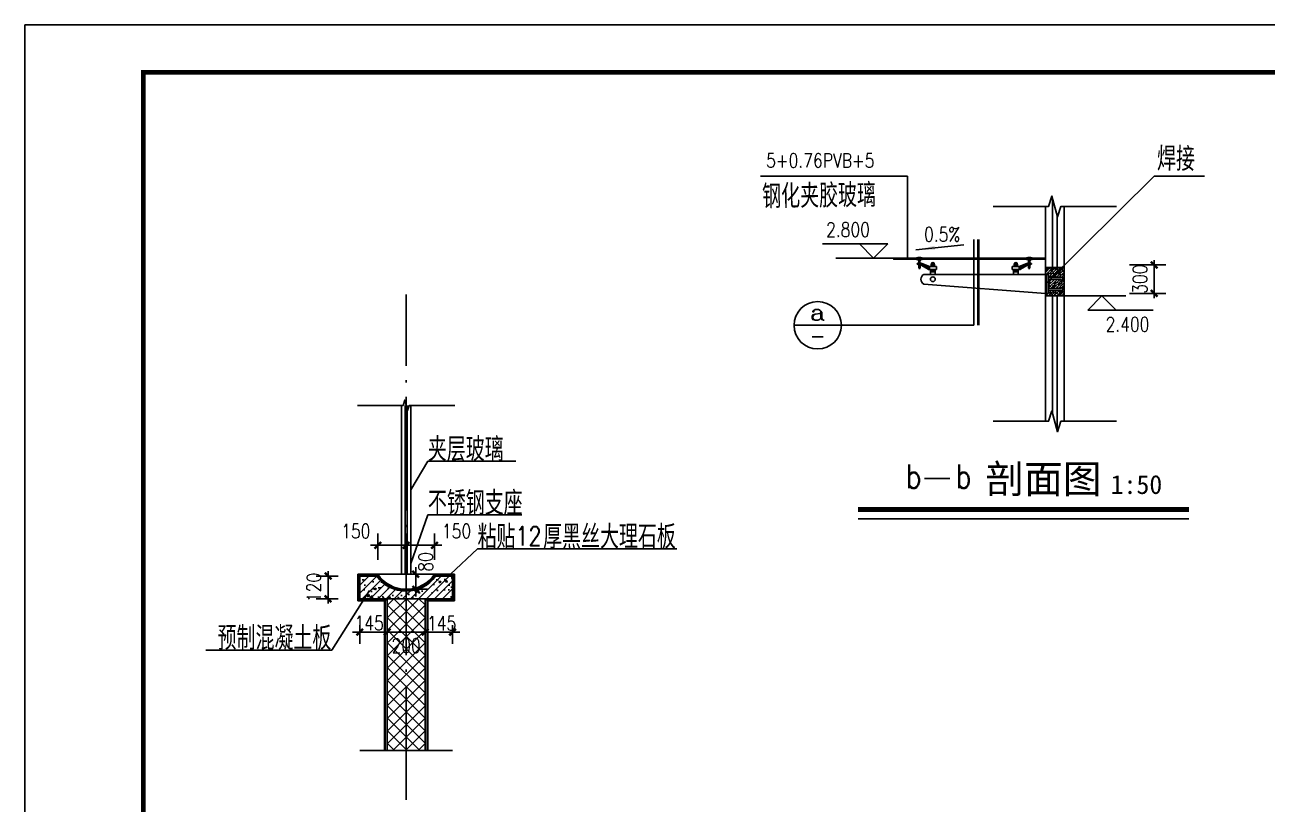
# Model space of a CAD drawing. Extents: x 458975 to 585950, y -118893 to 21149.
# Drawn here: x 526550 to 552764, y -93330 to -76893 of the extents above; entities that cross this region are included whole.
import ezdxf
from ezdxf.enums import TextEntityAlignment as Align

# ---------------------------------------------------------------- set-up
doc = ezdxf.new("R2010")
doc.units = 0
doc.header["$LTSCALE"] = 1000
doc.header["$MEASUREMENT"] = 0
for name, pattern in [('ACAD_ISO04W100', [30.5, 24, -3, 0.5, -3]), ('CENTER2', [1.125, 0.75, -0.125, 0.125, -0.125]), ('CENTERX2', [101.6, 63.5, -12.7, 12.7, -12.7])]:
    doc.linetypes.add(name, pattern=pattern)
doc.layers.get('0').update_dxf_attribs({"linetype": 'CONTINUOUS'})
doc.layers.get('DEFPOINTS').update_dxf_attribs({"linetype": 'CONTINUOUS'})
for name, color, linetype in [('1', 3, 'CONTINUOUS'), ('DOTE', 1, 'ACAD_ISO04W100'), ('E_WALL', 255, 'CONTINUOUS'), ('LEVL', 3, 'CONTINUOUS'), ('LVTRY', 6, 'CONTINUOUS'), ('OTHER', 7, 'CONTINUOUS'), ('PUB_DIM', 3, 'CONTINUOUS'), ('PUB_SYMB', 3, 'CONTINUOUS'), ('PUB_TEXT', 7, 'CONTINUOUS'), ('PUB_TITLE', 4, 'CONTINUOUS'), ('PUB_WALL', 255, 'CONTINUOUS'), ('S_OTHER', 7, 'CONTINUOUS'), ('S_WALL', 255, 'CONTINUOUS'), ('S_WINDOW', 2, 'CONTINUOUS'), ('WALL', 151, 'CONTINUOUS'), ('WINDOW', 2, 'CONTINUOUS'), ('WINDOW_TEXT', 7, 'CONTINUOUS')]:
    doc.layers.add(name, color=color, linetype=linetype)
doc.styles.add('-HZTXTSIMPLEX', font='SIMPLEX.shx', dxfattribs={"width": 0.8, "bigfont": 'HZTXT.shx'})
doc.styles.add('-新宋体', font='NSimSun.ttf')
doc.styles.add('_HZTXT', font='txt.shx', dxfattribs={"width": 0.8, "bigfont": 'HZTXT.shx'})
doc.styles.add('COMP', font='COMPLEX.shx', dxfattribs={"bigfont": 'hztxt'})
doc.styles.add('dim_font', font='SIMPLEX.shx', dxfattribs={"width": 0.8})
doc.dimstyles.new('DIMN25', dxfattribs={"dimscale": 0.25, "dimtxt": 300, "dimasz": 100, "dimexe": 250, "dimexo": 300, "dimgap": 0, "dimtad": 0, "dimdec": 0, "dimzin": 0, "dimdsep": 46, "dimtxsty": 'dim_font', "dimblk": 'ARCHTICK', "dimcen": 0.09, "dimdle": 150, "dimclrt": 7, "dimazin": 0, "dimtfac": 1, "dimtdec": 0, "dimtix": 1, "dimtmove": 2, "dimatfit": 3, "dimfxl": 1, "dimtvp": 1, "dimtolj": 1, "dimtzin": 0, "dimarcsym": 0})
doc.dimstyles.new('DIMN50', dxfattribs={"dimscale": 0.5, "dimtxt": 300, "dimasz": 100, "dimexe": 250, "dimexo": 300, "dimgap": 0, "dimtad": 0, "dimdec": 0, "dimzin": 0, "dimdsep": 46, "dimtxsty": 'dim_font', "dimblk": 'ARCHTICK', "dimcen": 0.09, "dimdle": 150, "dimclrt": 7, "dimazin": 0, "dimtfac": 1, "dimtdec": 0, "dimtix": 1, "dimtmove": 2, "dimatfit": 3, "dimfxl": 1, "dimtvp": 1, "dimtolj": 1, "dimtzin": 0, "dimarcsym": 0})

# ---------------------------------------------------------------- blocks, each defined once
blk = doc.blocks.new('_archtick')
at = {"const_width": 0.5}
blk.add_lwpolyline([(-0.7, -0.7), (0.7, 0.7)], dxfattribs=at)
blk = doc.blocks.new('*D242')
at = {"layer": 'DEFPOINTS', "color": 0, "transparency": 16777216}
for p in [(533460, -88519), (532948, -88999), (533460, -88999)]:
    blk.add_point(p, dxfattribs=at)
at = {"layer": 'PUB_DIM', "color": 0, "lineweight": -2, "transparency": 16777216}
for p, q in [((533160, -88519), (532698, -88519)), ((532948, -88519), (532948, -88419)), ((532948, -88519), (532948, -88999)), ((533160, -88999), (532698, -88999)), ((532948, -88999), (532948, -89099))]:
    blk.add_line(p, q, dxfattribs=at)
at = {"layer": 'PUB_DIM', "color": 0, "lineweight": -2, "transparency": 16777216, "xscale": 100, "yscale": 100, "zscale": 100}
for p, rotation in [((532948, -88519), 270), ((532948, -88999), 90)]:
    blk.add_blockref('_archtick', p, dxfattribs=dict(at, rotation=rotation))
at = {"layer": 'PUB_DIM', "color": 7, "transparency": 16777216, "insert": (532648, -88759), "char_height": 300, "attachment_point": 5, "rotation": 90, "style": 'dim_font'}
blk.add_mtext('\\A1;120', dxfattribs=at)
blk = doc.blocks.new('*D243')
at = {"layer": 'DEFPOINTS', "color": 0, "transparency": 16777216}
for p in [(533616, -89258), (534196, -89258), (534196, -89700)]:
    blk.add_point(p, dxfattribs=at)
at = {"layer": 'PUB_DIM', "color": 0, "lineweight": -2, "transparency": 16777216}
for p, q in [((533616, -89558), (533616, -89950)), ((534196, -89558), (534196, -89950)), ((533466, -89700), (534346, -89700))]:
    blk.add_line(p, q, dxfattribs=at)
at = {"layer": 'PUB_DIM', "color": 0, "lineweight": -2, "transparency": 16777216, "xscale": 100, "yscale": 100, "zscale": 100, "rotation": 180}
blk.add_blockref('_archtick', (533616, -89700), dxfattribs=at)
at = {"layer": 'PUB_DIM', "color": 0, "lineweight": -2, "transparency": 16777216, "xscale": 100, "yscale": 100, "zscale": 100}
blk.add_blockref('_archtick', (534196, -89700), dxfattribs=at)
at = {"layer": 'PUB_DIM', "color": 7, "transparency": 16777216, "insert": (533815, -89510), "char_height": 300, "attachment_point": 5, "style": 'dim_font'}
blk.add_mtext('\\A1;145', dxfattribs=at)
blk = doc.blocks.new('*D244')
at = {"layer": 'DEFPOINTS', "color": 0, "transparency": 16777216}
for p in [(534196, -89258), (534996, -89258), (534996, -89700)]:
    blk.add_point(p, dxfattribs=at)
at = {"layer": 'PUB_DIM', "color": 0, "lineweight": -2, "transparency": 16777216}
for p, q in [((534196, -89558), (534196, -89950)), ((534996, -89558), (534996, -89950)), ((534046, -89700), (535146, -89700))]:
    blk.add_line(p, q, dxfattribs=at)
at = {"layer": 'PUB_DIM', "color": 0, "lineweight": -2, "transparency": 16777216, "xscale": 100, "yscale": 100, "zscale": 100, "rotation": 180}
blk.add_blockref('_archtick', (534196, -89700), dxfattribs=at)
at = {"layer": 'PUB_DIM', "color": 0, "lineweight": -2, "transparency": 16777216, "xscale": 100, "yscale": 100, "zscale": 100}
blk.add_blockref('_archtick', (534996, -89700), dxfattribs=at)
at = {"layer": 'PUB_DIM', "color": 7, "transparency": 16777216, "insert": (534596, -89988), "char_height": 300, "attachment_point": 5, "style": 'dim_font'}
blk.add_mtext('\\A1;200', dxfattribs=at)
blk = doc.blocks.new('*D245')
at = {"layer": 'DEFPOINTS', "color": 0, "transparency": 16777216}
for p in [(534996, -89258), (535576, -89258), (535576, -89700)]:
    blk.add_point(p, dxfattribs=at)
at = {"layer": 'PUB_DIM', "color": 0, "lineweight": -2, "transparency": 16777216}
for p, q in [((534996, -89558), (534996, -89950)), ((535576, -89558), (535576, -89950)), ((534846, -89700), (535726, -89700))]:
    blk.add_line(p, q, dxfattribs=at)
at = {"layer": 'PUB_DIM', "color": 0, "lineweight": -2, "transparency": 16777216, "xscale": 100, "yscale": 100, "zscale": 100, "rotation": 180}
blk.add_blockref('_archtick', (534996, -89700), dxfattribs=at)
at = {"layer": 'PUB_DIM', "color": 0, "lineweight": -2, "transparency": 16777216, "xscale": 100, "yscale": 100, "zscale": 100}
blk.add_blockref('_archtick', (535576, -89700), dxfattribs=at)
at = {"layer": 'PUB_DIM', "color": 7, "transparency": 16777216, "insert": (535344, -89515), "char_height": 300, "attachment_point": 5, "style": 'dim_font'}
blk.add_mtext('\\A1;145', dxfattribs=at)
blk = doc.blocks.new('*D246')
at = {"layer": 'DEFPOINTS', "color": 0, "transparency": 16777216}
for p in [(534379, -88479), (534799, -88479), (534379, -88799)]:
    blk.add_point(p, dxfattribs=at)
at = {"layer": 'PUB_DIM', "color": 0, "lineweight": -2, "transparency": 16777216}
for p, q in [((534799, -88949), (534799, -88329)), ((534679, -88479), (535049, -88479)), ((534679, -88799), (535049, -88799))]:
    blk.add_line(p, q, dxfattribs=at)
at = {"layer": 'PUB_DIM', "color": 0, "lineweight": -2, "transparency": 16777216, "xscale": 100, "yscale": 100, "zscale": 100}
for p, rotation in [((534799, -88479), 90), ((534799, -88799), 270)]:
    blk.add_blockref('_archtick', p, dxfattribs=dict(at, rotation=rotation))
at = {"layer": 'PUB_DIM', "color": 7, "transparency": 16777216, "insert": (535006, -88221), "char_height": 300, "attachment_point": 5, "rotation": 90, "style": 'dim_font'}
blk.add_mtext('\\A1;80', dxfattribs=at)
blk = doc.blocks.new('*D247')
at = {"layer": 'DEFPOINTS', "color": 0, "transparency": 16777216}
for p in [(534596, -87871), (533996, -88479), (534596, -88479)]:
    blk.add_point(p, dxfattribs=at)
at = {"layer": 'PUB_DIM', "color": 0, "lineweight": -2, "transparency": 16777216}
for p, q in [((533996, -88179), (533996, -87621)), ((534596, -88179), (534596, -87621)), ((533846, -87871), (534746, -87871))]:
    blk.add_line(p, q, dxfattribs=at)
at = {"layer": 'PUB_DIM', "color": 0, "lineweight": -2, "transparency": 16777216, "xscale": 100, "yscale": 100, "zscale": 100, "rotation": 180}
blk.add_blockref('_archtick', (533996, -87871), dxfattribs=at)
at = {"layer": 'PUB_DIM', "color": 0, "lineweight": -2, "transparency": 16777216, "xscale": 100, "yscale": 100, "zscale": 100}
blk.add_blockref('_archtick', (534596, -87871), dxfattribs=at)
at = {"layer": 'PUB_DIM', "color": 7, "transparency": 16777216, "insert": (533533, -87571), "char_height": 300, "attachment_point": 5, "style": 'dim_font'}
blk.add_mtext('\\A1;150', dxfattribs=at)
blk = doc.blocks.new('*D248')
at = {"layer": 'DEFPOINTS', "color": 0, "transparency": 16777216}
for p in [(535196, -87871), (534596, -88479), (535196, -88479)]:
    blk.add_point(p, dxfattribs=at)
at = {"layer": 'PUB_DIM', "color": 0, "lineweight": -2, "transparency": 16777216}
for p, q in [((534596, -88179), (534596, -87621)), ((535196, -88179), (535196, -87621)), ((534446, -87871), (535346, -87871))]:
    blk.add_line(p, q, dxfattribs=at)
at = {"layer": 'PUB_DIM', "color": 0, "lineweight": -2, "transparency": 16777216, "xscale": 100, "yscale": 100, "zscale": 100, "rotation": 180}
blk.add_blockref('_archtick', (534596, -87871), dxfattribs=at)
at = {"layer": 'PUB_DIM', "color": 0, "lineweight": -2, "transparency": 16777216, "xscale": 100, "yscale": 100, "zscale": 100}
blk.add_blockref('_archtick', (535196, -87871), dxfattribs=at)
at = {"layer": 'PUB_DIM', "color": 7, "transparency": 16777216, "insert": (535659, -87571), "char_height": 300, "attachment_point": 5, "style": 'dim_font'}
blk.add_mtext('\\A1;150', dxfattribs=at)
blk = doc.blocks.new('_index')
blk.add_line((-0.5, 0), (0.5, 0))
blk.add_circle((0, 0), 0.5)
at = {"style": 'COMP'}
for tag, width, p, p2 in [('1', 2.333333, (-0.17, 0.05), (0.17, 0.05)), ('-', 1.166667, (-0.17, -0.39), (0.17, -0.39))]:
    blk.add_attdef(tag, text='', height=0.34, dxfattribs=dict(at, width=width)).set_placement(p, p2, align=Align.FIT)
blk = doc.blocks.new('_ARROW')
blk.add_solid([(0, 0), (-1, 0.1), (-1, -0.1)])
blk = doc.blocks.new('*D336')
at = {"layer": 'DEFPOINTS', "color": 0, "transparency": 16777216}
for p in [(549558, -81957), (550379, -81957), (549558, -82557)]:
    blk.add_point(p, dxfattribs=at)
at = {"layer": 'PUB_DIM', "color": 0, "lineweight": -2, "transparency": 16777216}
for p, q in [((549858, -81957), (550629, -81957)), ((550379, -81957), (550379, -81857)), ((550379, -82557), (550379, -81957)), ((549858, -82557), (550629, -82557)), ((550379, -82557), (550379, -82657))]:
    blk.add_line(p, q, dxfattribs=at)
at = {"layer": 'PUB_DIM', "color": 0, "lineweight": -2, "transparency": 16777216, "xscale": 100, "yscale": 100, "zscale": 100}
for p, rotation in [((550379, -81957), 270), ((550379, -82557), 90)]:
    blk.add_blockref('_archtick', p, dxfattribs=dict(at, rotation=rotation))
at = {"layer": 'PUB_DIM', "color": 7, "transparency": 16777216, "insert": (550079, -82257), "char_height": 300, "attachment_point": 5, "rotation": 90, "style": 'dim_font'}
blk.add_mtext('\\A1;300', dxfattribs=at)

msp = doc.modelspace()

# ---------------------------------------------------------------- hatches: boundary and pattern name
at = {"layer": 'LVTRY'}
h = msp.add_hatch(dxfattribs=at)
h.set_pattern_fill('AN31C', scale=200, style=0)
h.set_pattern_definition([(45, (-29900.445, 0), (-28.2842712, 28.2842712), []), (50, (-29900.45, 0), (143.452037, -12.550427), [15, -165]), (355, (-29900.45, 0), (-27.750267, 150.438427), [12, -132]), (100.4514, (-29888.49, -1.05), (115.701876, 137.88791), [12.748038, -140.228422]), (46.1842, (-29900.45, 40), (213.44821, -33.103803), [22.5, -247.5]), (96.6356, (-29882.66, 37.24), (186.93254, 194.823574), [19.12206, -210.3426]), (351.1842, (-29900.45, 40), (186.93239, 194.82372), [18, -198]), (21, (-29880.45, 30), (119.38141, -80.523778), [15, -165]), (326, (-29880.45, 30), (48.663066, 145.03001), [12, -132]), (71.4514, (-29870.5, 23.29), (168.044526, 64.5061), [12.748038, -140.228422]), (37.5, (-29900.445, 0), (2.431971, 66.5787708), [0, -130.4, 0, -134, 0, -132.5]), (7.5, (-29900.445, 0), (52.6139075, 78.882342), [0, -76.4, 0, -127.4, 0, -50.5]), (327.5, (-29945.045, 0), (106.764487, -4.5109743), [0, -50, 0, -156, 0, -207]), (317.5, (-29965.045, 0), (116.637234, 20.020996), [0, -65, 0, -103.6, 0, -147])])
h.paths.add_polyline_path([(548483.5, -82142.5), (548483.5, -82010.9), (548083.5, -82010.9), (548083.5, -82156.9), (548083.5, -82156.9), (548083.5, -82356.9), (548103.5, -82346.2), (548103.5, -82156.9), (548143.5, -82156.9), (548143.5, -82216.9), (548344.6, -82216.9)])
h.paths.add_polyline_path([(548483.5, -82142.5), (548344.6, -82216.9), (548443.5, -82216.9), (548443.5, -82276.9), (548403.5, -82276.9), (548403.5, -82256.9), (548270, -82256.9), (548143.5, -82324.8), (548143.5, -82456.9), (548403.5, -82456.9), (548403.5, -82436.9), (548443.5, -82436.9), (548443.5, -82496.9), (548143.5, -82496.9), (548143.5, -82556.9), (548103.5, -82556.9), (548103.5, -82346.2), (548083.5, -82356.9), (548083.5, -82556.9), (548083.5, -82610.9), (548483.5, -82610.9)])
h.paths.add_polyline_path([(548270, -82256.9), (548143.5, -82256.9), (548143.5, -82324.8)], flags=17)
at = {"layer": 'S_WALL'}
h = msp.add_hatch(dxfattribs=at)
h.set_pattern_fill('AN31C', color=8, scale=600, style=0)
h.set_pattern_definition([(45, (3872.24, 1820.16), (-84.852814, 84.852814), []), (50, (3872.24, 1820.16), (430.3561, -37.65128), [45, -495]), (355, (3872.24, 1820.16), (-83.2508, 451.31528), [36, -396]), (100.4514, (3908.1, 1817.02), (347.10563, 413.66373), [38.2441, -420.68527]), (46.1842, (3872.24, 1940.16), (640.34463, -99.3114), [67.5, -742.5]), (96.6356, (3925.6, 1931.9), (560.7976, 584.4707), [57.3662, -631.0278]), (351.1842, (3872.24, 1940.16), (560.7972, 584.4712), [54, -594]), (21, (3932.24, 1910.16), (358.14423, -241.57133), [45, -495]), (326, (3932.24, 1910.16), (145.9892, 435.09003), [36, -396]), (71.4514, (3962.1, 1890.03), (504.13358, 193.5183), [38.2441, -420.68527]), (37.5, (3872.24, 1820.16), (7.295913, 199.736312), [0, -391.2, 0, -402, 0, -397.5]), (7.5, (3872.24, 1820.16), (157.84172, 236.64703), [0, -229.2, 0, -382.2, 0, -151.5]), (327.5, (3738.44, 1820.16), (320.29346, -13.532923), [0, -150, 0, -468, 0, -621]), (317.5, (3678.44, 1820.16), (349.9117, 60.06299), [0, -195, 0, -310.8, 0, -441])])
h.paths.add_polyline_path([(533975, -88518.8), (533616, -88518.8), (533616, -88998.8), (534596, -88998.8), (534596, -88838.9, -0.2426172)])
h.paths.add_polyline_path([(535576, -88998.8), (535576, -88518.8), (535217, -88518.8, -0.2426172), (534596, -88838.9), (534596, -88998.8)])
h = msp.add_hatch(dxfattribs=at)
h.set_pattern_fill('ANSI37', color=8, scale=1500, style=0)
h.set_pattern_definition([(45, (3872.24, 1820.16), (-132.58252, 132.58252), []), (135, (3872.24, 1820.16), (-132.58252, -132.58252), [])])
h.paths.add_polyline_path([(534596, -92198.8), (534996, -92198.8), (534996, -88998.8), (534596, -88998.8)])
h.paths.add_polyline_path([(534596, -88998.8), (534196, -88998.8), (534196, -92198.8), (534596, -92198.8)])
h.paths.add_polyline_path([(534212.4, -90212.8), (534979.6, -90212.8), (534979.6, -89762.8), (534212.4, -89762.8)], flags=9)

# ---------------------------------------------------------------- linework, layer by layer
at = {"color": 0, "linetype": 'CENTER2', "ltscale": 0.05}
for p, q in [((545426.5, -82043), (545426.5, -81787.4)), ((547742.5, -82043), (547742.5, -81787.4)), ((545390.3, -81809.4), (545390.3, -81836.9)), ((545417.5, -81870.6), (545417.5, -81907.2)), ((545435.5, -81870.6), (545435.5, -81907.2)), ((545462.1, -81809.4), (545462.1, -81836.9)), ((547706.8, -81809.4), (547706.8, -81836.9)), ((547733.5, -81870.6), (547733.5, -81907.2)), ((547751.5, -81870.6), (547751.5, -81907.2)), ((547778.1, -81809.4), (547778.1, -81836.9))]:
    msp.add_line(p, q, dxfattribs=at)
at = {"color": 2, "linetype": 'Continuous'}
for p, q in [((545394.3, -81799.4), (545366.3, -81805.4)), ((545366.3, -81811.4), (545366.3, -81805.4)), ((545366.3, -81809.4), (545486.1, -81809.4)), ((545390.3, -81811.4), (545366.3, -81811.4)), ((545366.3, -81836.9), (545390.3, -81836.9)), ((545366.3, -81836.9), (545366.3, -81842.9)), ((545366.3, -81838.9), (545486.1, -81838.9)), ((545394.3, -81848.9), (545366.3, -81842.9)), ((545394.3, -81799.4), (545458.1, -81799.4)), ((545458.1, -81848.9), (545394.3, -81848.9)), ((545394.5, -81848.9), (545394.5, -81854.6)), ((545458.1, -81854.6), (545394.5, -81854.6)), ((545396.5, -81848.9), (545396.5, -81854.6)), ((545414.5, -81854.6), (545412.5, -81856.6)), ((545412.5, -81856.6), (545440.5, -81856.6)), ((545412.5, -81868.6), (545412.5, -81856.6)), ((545412.5, -81868.6), (545414.5, -81870.6)), ((545412.5, -81868.6), (545440.5, -81868.6)), ((545414.5, -81870.6), (545414.5, -81907.2)), ((545438.5, -81870.6), (545414.5, -81870.6)), ((545434.5, -81856.6), (545418.5, -81868.6)), ((545418.5, -81856.6), (545434.5, -81868.6)), ((545418.5, -81856.6), (545418.5, -81868.6)), ((545434.5, -81856.6), (545434.5, -81868.6)), ((545438.5, -81854.6), (545440.5, -81856.6)), ((545440.5, -81868.6), (545438.5, -81870.6)), ((545438.5, -81870.6), (545438.5, -81907.2)), ((545440.5, -81868.6), (545440.5, -81856.6)), ((545456.1, -81848.9), (545456.1, -81854.6)), ((545486.1, -81805.4), (545458.1, -81799.4)), ((545486.1, -81842.9), (545458.1, -81848.9)), ((545458.1, -81848.9), (545458.1, -81854.6)), ((545486.1, -81811.4), (545462.1, -81811.4)), ((545486.1, -81836.9), (545462.1, -81836.9)), ((545486.1, -81811.4), (545486.1, -81805.4)), ((545486.1, -81836.9), (545486.1, -81842.9)), ((547682.8, -81805.4), (547710.8, -81799.4)), ((547682.8, -81811.4), (547682.8, -81805.4)), ((547682.8, -81809.4), (547802.1, -81809.4)), ((547706.8, -81811.4), (547682.8, -81811.4)), ((547682.8, -81836.9), (547682.8, -81842.9)), ((547682.8, -81836.9), (547706.8, -81836.9)), ((547682.8, -81839), (547802.1, -81839)), ((547682.8, -81842.9), (547710.8, -81848.9)), ((547710.8, -81799.4), (547774.1, -81799.4)), ((547710.8, -81848.9), (547710.8, -81854.6)), ((547710.8, -81848.9), (547774.6, -81848.9)), ((547774.4, -81854.6), (547710.8, -81854.6)), ((547712.8, -81848.9), (547712.8, -81854.6)), ((547730.4, -81854.6), (547728.4, -81856.6)), ((547728.4, -81868.6), (547728.4, -81856.6)), ((547728.4, -81856.6), (547756.4, -81856.6)), ((547728.4, -81868.6), (547730.4, -81870.6)), ((547728.4, -81868.6), (547756.4, -81868.6)), ((547730.4, -81870.6), (547754.5, -81870.6)), ((547730.5, -81870.6), (547730.5, -81907.2)), ((547734.4, -81856.6), (547734.4, -81868.6)), ((547750.4, -81856.6), (547734.4, -81868.6)), ((547734.4, -81856.6), (547750.4, -81868.6)), ((547750.4, -81856.6), (547750.4, -81868.6)), ((547754.4, -81854.6), (547756.4, -81856.6)), ((547756.4, -81868.6), (547754.4, -81870.6)), ((547754.5, -81870.6), (547754.5, -81907.2)), ((547756.4, -81868.6), (547756.4, -81856.6)), ((547772.4, -81848.9), (547772.4, -81854.6)), ((547802.1, -81805.4), (547774.1, -81799.4)), ((547802.1, -81842.9), (547774.1, -81848.9)), ((547774.4, -81848.9), (547774.4, -81854.6)), ((547802.1, -81811.4), (547778.1, -81811.4)), ((547802.1, -81836.9), (547778.1, -81836.9)), ((547802.1, -81811.4), (547802.1, -81805.4)), ((547802.1, -81836.9), (547802.1, -81842.9))]:
    msp.add_line(p, q, dxfattribs=at)
at = {"color": 2}
for p, q in [((545376.5, -81926.8), (545376.5, -81938.8)), ((545476.5, -81926.8), (545376.5, -81926.8)), ((545376.5, -81938.8), (545426.5, -81938.8)), ((545426.4, -81938.7), (545607.5, -82047.1)), ((545635.5, -81990.8), (545476.5, -81926.8)), ((545476.5, -81968.7), (545476.5, -81926.8)), ((545487.8, -81947.2), (545487.7, -81960.3)), ((545488.6, -81962), (545604.7, -82031.4)), ((545607, -81992.3), (545490.6, -81945.4)), ((545607.5, -82047), (545607.5, -82050.8)), ((545607.5, -82047.1), (545607.5, -82049.4)), ((545783.5, -82050.8), (545607.5, -82050.8)), ((545607.7, -82029.7), (545608.2, -81994.1)), ((545635.5, -81990.8), (545635.5, -82050.8)), ((545635.5, -81990.8), (545783.5, -81990.8)), ((545675.1, -81941.3), (545675.1, -81967.3)), ((545675.1, -81977.3), (545675.1, -81990.8)), ((545681.5, -81935.3), (545737.5, -81935.3)), ((545681.5, -81971.3), (545737.5, -81971.3)), ((545683.1, -81971.3), (545735.9, -81971.3)), ((545692.4, -81967.3), (545692.4, -81941.3)), ((545692.4, -81990.8), (545692.4, -81977.3)), ((545726.8, -81967.3), (545726.8, -81941.3)), ((545726.8, -81990.8), (545726.8, -81977.3)), ((545743.9, -81941.3), (545743.9, -81967.3)), ((545743.9, -81977.3), (545743.9, -81990.8)), ((545783.5, -81990.8), (545783.5, -82050.8)), ((547385.5, -81990.8), (547385.5, -82050.8)), ((547385.5, -81990.8), (547533.5, -81990.8)), ((547561.5, -82050.8), (547385.5, -82050.8)), ((547425.1, -81941.3), (547425.1, -81967.3)), ((547425.1, -81977.3), (547425.1, -81990.8)), ((547431.5, -81935.3), (547487.5, -81935.3)), ((547431.5, -81971.3), (547487.5, -81971.3)), ((547433.1, -81971.3), (547486, -81971.3)), ((547442.4, -81967.3), (547442.4, -81941.3)), ((547442.4, -81990.8), (547442.4, -81977.3)), ((547476.8, -81967.3), (547476.8, -81941.3)), ((547476.8, -81990.8), (547476.8, -81977.3)), ((547493.9, -81941.3), (547493.9, -81967.3)), ((547493.9, -81977.3), (547493.9, -81990.8)), ((547533.5, -81990.8), (547692.5, -81926.8)), ((547533.5, -81990.8), (547533.5, -82050.8)), ((547561.2, -82029.7), (547560.7, -81994.1)), ((547742.6, -81938.7), (547561.5, -82047)), ((547561.5, -82047), (547561.5, -82050.8)), ((547562, -81992.3), (547678.4, -81945.4)), ((547680.3, -81962), (547564.2, -82031.4)), ((547681.1, -81947.2), (547681.3, -81960.3)), ((547692.5, -81968.7), (547692.5, -81926.8)), ((547792.5, -81926.8), (547692.5, -81926.8)), ((547792.5, -81938.8), (547742.5, -81938.8)), ((547792.5, -81926.8), (547792.5, -81938.8)), ((545661.4, -82099.2), (545661.4, -82071.2)), ((545757.5, -82071.2), (545661.4, -82071.2)), ((545661.4, -82099.2), (545757.5, -82099.2)), ((545679.5, -82071.2), (545679.5, -82051.2)), ((545689.5, -82075.6), (545729.5, -82095.6)), ((545689.5, -82095.6), (545689.5, -82075.6)), ((545689.5, -82095.6), (545729.5, -82075.6)), ((545729.5, -82075.6), (545689.5, -82075.6)), ((545729.5, -82095.6), (545689.5, -82095.6)), ((545729.5, -82095.6), (545729.5, -82075.6)), ((545739.5, -82071.2), (545739.5, -82051.2)), ((545757.5, -82099.2), (545757.5, -82071.2)), ((547411.5, -82099.2), (547411.5, -82071.2)), ((547507.5, -82071.2), (547411.5, -82071.2)), ((547411.5, -82099.2), (547507.5, -82099.2)), ((547429.5, -82071.2), (547429.5, -82051.2)), ((547439.5, -82075.6), (547479.5, -82095.6)), ((547439.5, -82095.6), (547439.5, -82075.6)), ((547439.5, -82095.6), (547479.5, -82075.6)), ((547479.5, -82075.6), (547439.5, -82075.6)), ((547479.5, -82095.6), (547439.5, -82095.6)), ((547479.5, -82095.6), (547479.5, -82075.6)), ((547489.5, -82071.2), (547489.5, -82051.2)), ((547507.5, -82099.2), (547507.5, -82071.2))]:
    msp.add_line(p, q, dxfattribs=at)
for p, q in [((545661.4, -82099.2), (545661.4, -82156.9)), ((545757.5, -82099.2), (545757.5, -82156.9)), ((547411.5, -82099.2), (547411.5, -82156.9)), ((547507.5, -82099.2), (547507.5, -82156.9))]:
    msp.add_line(p, q)
at = {"color": 7, "linetype": 'CENTERX2'}
for p, q in [((545683.5, -82071.2), (545683.5, -82051.2)), ((545735.5, -82071.2), (545735.5, -82051.2)), ((547433.5, -82071.2), (547433.5, -82051.2)), ((547485.5, -82071.2), (547485.5, -82051.2))]:
    msp.add_line(p, q, dxfattribs=at)
for points in [[(545519.5, -82156.9), (548083.5, -82156.9), (548083.5, -82556.9), (545519.5, -82360.9)], [(545661.4, -82156.9), (545757.5, -82156.9)], [(547411.5, -82156.9), (547507.5, -82156.9)], [(548103.5, -82156.9), (548143.5, -82156.9), (548143.5, -82556.9), (548103.5, -82556.9), (548103.5, -82156.9)], [(548143.5, -82216.9), (548143.5, -82216.9), (548443.5, -82216.9), (548443.5, -82276.9), (548403.5, -82276.9), (548403.5, -82256.9), (548143.5, -82256.9)], [(548143.5, -82496.9), (548143.5, -82496.9), (548443.5, -82496.9), (548443.5, -82436.9), (548403.5, -82436.9), (548403.5, -82456.9), (548143.5, -82456.9)]]:
    msp.add_lwpolyline(points)
at = {"ltscale": 10, "const_width": 100}
msp.add_lwpolyline([(544131.1, -87115.6), (551113, -87115.6)], dxfattribs=at)
at = {"ltscale": 10}
msp.add_lwpolyline([(544131.1, -87315.6), (551113, -87315.6)], dxfattribs=at)
msp.add_circle((545709.5, -82258.9), 50)
at = {"color": 2}
for centre, radius, start, end in [((545489.7, -81960.3), 2, 179.23169, 239.12087), ((545489.8, -81947.3), 2, 68.07444, 179.23169), ((545605.7, -82029.7), 2, 239.12087, 359.23169), ((545606.2, -81994.1), 2, 359.23169, 68.07444), ((545683.7, -81944.5), 9.23, 20.4369, 159.5631), ((545683.7, -81959.9), 11.3, 220.29842, 319.70158), ((545683.7, -81980.6), 9.23, 20.4369, 159.5631), ((545709.5, -81935.3), 28, 0, 180), ((545709.6, -81962.9), 27.7, 51.53746, 128.46254), ((545709.6, -81932.3), 39, 243.81532, 296.18468), ((545709.6, -81999), 27.7, 51.53746, 128.46254), ((545735.3, -81944.3), 9.09, 19.7922, 160.2078), ((545735.3, -81960.2), 11.1, 219.76533, 320.23467), ((545735.3, -81980.4), 9.09, 19.7922, 160.2078), ((547433.7, -81944.5), 9.23, 20.4369, 159.5631), ((547433.7, -81959.9), 11.3, 220.29842, 319.70158), ((547433.7, -81980.6), 9.23, 20.4369, 159.5631), ((547459.5, -81935.3), 28, 0, 180), ((547459.6, -81962.9), 27.7, 51.53746, 128.46254), ((547459.6, -81932.3), 39, 243.81532, 296.18468), ((547459.6, -81999), 27.7, 51.53746, 128.46254), ((547485.3, -81944.3), 9.09, 19.7922, 160.2078), ((547485.3, -81960.2), 11.1, 219.76533, 320.23467), ((547485.3, -81980.4), 9.09, 19.7922, 160.2078), ((547562.7, -81994.1), 2, 111.92556, 180.76831), ((547563.2, -82029.7), 2, 180.76831, 300.87913), ((547679.1, -81947.3), 2, 0.76831, 111.92556), ((547679.3, -81960.3), 2, 300.87913, 0.76831)]:
    msp.add_arc(centre, radius, start, end, dxfattribs=at)
msp.add_arc((545576.1, -82258.9), 116.7, 119.0546, 240.9454)
at = {"layer": '1'}
for p, q in [((545174, -80085.7), (542073.4, -80085.7)), ((545174, -80085.7), (545174, -81811.4)), ((548083.5, -82356.9), (550382.5, -80085.7)), ((550382.5, -80085.7), (551440.1, -80085.7))]:
    msp.add_line(p, q, dxfattribs=at)
at = {"layer": 'DEFPOINTS', "color": 0, "linetype": 'ByBlock'}
for p in [(545710, -81934.5), (547460.1, -81934.5)]:
    msp.add_point(p, dxfattribs=at)
at = {"layer": 'DOTE', "ltscale": 0.1}
msp.add_line((534596, -93237.4), (534596, -82582.9), dxfattribs=at)
at = {"layer": 'E_WALL'}
for p, q in [((548083.5, -82610.9), (548083.5, -82010.9)), ((548083.5, -82010.9), (548483.5, -82010.9)), ((548483.5, -82610.9), (548483.5, -82010.9)), ((548083.5, -82610.9), (548583.5, -82610.9))]:
    msp.add_line(p, q, dxfattribs=at)
at = {"layer": 'LEVL'}
for p, q in [((544459.5, -81511.4), (543379.5, -81511.4)), ((544459.5, -81811.4), (544159.5, -81511.4)), ((544159.5, -81511.4), (544759.5, -81511.4)), ((544759.5, -81511.4), (544459.5, -81811.4)), ((543665.5, -81811.4), (544965, -81811.4)), ((548483.5, -82610.9), (549783, -82610.9)), ((549277.4, -82610.9), (548977.4, -82910.9)), ((549577.4, -82910.9), (549277.4, -82610.9)), ((548977.4, -82910.9), (549577.4, -82910.9)), ((549277.4, -82910.9), (550357.4, -82910.9)), ((534696, -86698.8), (535054.2, -86098.2)), ((535054.2, -86098.2), (536907.6, -86098.2)), ((545533.9, -86460.8), (546065.4, -86460.8)), ((534696, -88250.8), (535054.2, -87230.2)), ((535054.2, -87230.2), (537038.5, -87230.2)), ((535529.1, -88478.8), (536102.8, -87941.7)), ((536102.8, -87941.7), (540305.5, -87941.7)), ((533819, -88825.8), (533027.8, -90079.6)), ((533027.8, -90079.6), (530371.4, -90079.6))]:
    msp.add_line(p, q, dxfattribs=at)
at = {"layer": 'OTHER'}
for points in [[(546983.5, -80723.9), (548153.5, -80723.9), (548223.7, -80504), (548343.3, -80943.9), (548413.5, -80723.9), (549583.5, -80723.9)], [(546983.5, -85254.2), (548153.5, -85254.2), (548223.7, -85034.3), (548343.3, -85474.2), (548413.5, -85254.2), (549583.5, -85254.2)]]:
    msp.add_lwpolyline(points, dxfattribs=at)
at = {"layer": 'PUB_DIM'}
msp.add_lwpolyline([(545353.6, -81635.6), (546364.1, -81534.5)], dxfattribs=at)
at = {"layer": 'PUB_SYMB'}
msp.add_line((546571.2, -83229.6), (543280.4, -83229.6), dxfattribs=at)
msp.add_lwpolyline([(546571.2, -81418.2), (546571.2, -83229.6)], dxfattribs=at)
at = {"layer": 'PUB_SYMB', "const_width": 50}
msp.add_lwpolyline([(546669.7, -81418.2), (546669.7, -83229.6)], dxfattribs=at)
at = {"layer": 'PUB_TITLE'}
msp.add_lwpolyline([(526549.5, -118893.3), (526549.5, -76893.3), (585949.5, -76893.3), (585949.5, -118893.3)], close=True, dxfattribs=at)
at = {"layer": 'PUB_TITLE', "const_width": 100}
msp.add_lwpolyline([(529049.5, -117893.3), (584949.5, -117893.3), (584949.5, -77893.3), (529049.5, -77893.3)], close=True, dxfattribs=at)
at = {"layer": 'PUB_WALL', "linetype": 'Continuous'}
for p, q in [((545397.1, -81922.9), (545453.9, -81922.9)), ((547771.8, -81922.9), (547715.1, -81922.9))]:
    msp.add_line(p, q, dxfattribs=at)
at = {"layer": 'PUB_WALL'}
for p, q in [((545397.1, -81926.6), (545397.1, -81922.9)), ((545397.1, -81926.6), (545453.9, -81926.6)), ((545397.6, -81943.4), (545397.6, -81939.6)), ((545397.6, -81943.4), (545434.1, -81943.4)), ((545406, -81947.4), (545406, -81958.7)), ((545407, -81918.9), (545407, -81910.9)), ((545434.1, -81943.4), (545407.3, -81943.4)), ((545410.5, -81967.7), (545408.9, -81962.5)), ((545445, -81922.9), (545409, -81922.9)), ((545443, -81962.7), (545410, -81962.7)), ((545411, -81906.9), (545443, -81906.9)), ((545439.6, -81969.1), (545412.4, -81969.1)), ((545412.7, -82023.7), (545412.7, -81969.1)), ((545441.1, -82023.7), (545412.7, -82023.7)), ((545416.7, -82027.1), (545412.7, -82023.7)), ((545416, -81946.7), (545416, -81958.7)), ((545416.7, -81969.1), (545416.7, -82027.1)), ((545437.1, -82027.1), (545416.7, -82027.1)), ((545417, -81918.9), (545417, -81910.9)), ((545436, -81948), (545436, -81958.7)), ((545437, -81918.9), (545437, -81910.9)), ((545437.1, -81969.1), (545437.1, -82027.1)), ((545441.1, -82023.7), (545437.1, -82027.1)), ((545441.1, -82023.7), (545441.1, -81968.4)), ((545441.5, -81967.7), (545443, -81962.7)), ((545447, -81918.9), (545447, -81910.9)), ((545447.1, -81951.2), (545447.1, -81958.7)), ((545453.9, -81926.6), (545453.9, -81922.9)), ((547715.1, -81926.6), (547715.1, -81922.9)), ((547771.8, -81926.6), (547715.1, -81926.6)), ((547721.8, -81951.2), (547721.8, -81958.7)), ((547722, -81918.9), (547722, -81910.9)), ((547760, -81922.9), (547724, -81922.9)), ((547727.5, -81967.7), (547725.9, -81962.7)), ((547725.9, -81962.7), (547758.9, -81962.7)), ((547758, -81906.9), (547726, -81906.9)), ((547727.8, -82023.7), (547727.8, -81968.4)), ((547756.2, -82023.7), (547727.8, -82023.7)), ((547727.8, -82023.7), (547731.8, -82027.1)), ((547729.4, -81969.1), (547756.5, -81969.1)), ((547731.8, -81969.1), (547731.8, -82027.1)), ((547731.8, -82027.1), (547752.2, -82027.1)), ((547732, -81918.9), (547732, -81910.9)), ((547732.9, -81948), (547732.9, -81958.7)), ((547771.3, -81943.4), (547734.8, -81943.4)), ((547734.8, -81943.4), (547761.6, -81943.4)), ((547752, -81918.9), (547752, -81910.9)), ((547752.2, -81969.1), (547752.2, -82027.1)), ((547752.2, -82027.1), (547756.2, -82023.7)), ((547752.9, -81946.7), (547752.9, -81958.7)), ((547756.2, -82023.7), (547756.2, -81969.1)), ((547758.4, -81967.7), (547760, -81962.5)), ((547762, -81918.9), (547762, -81910.9)), ((547762.9, -81947.4), (547762.9, -81958.7)), ((547771.3, -81943.4), (547771.3, -81939.6)), ((547771.8, -81926.6), (547771.8, -81922.9))]:
    msp.add_line(p, q, dxfattribs=at)
for centre, radius, start, end in [((545410, -81947.4), 4, 90, 180), ((545410, -81958.7), 4, 180, 270), ((545411, -81910.9), 4, 89.99975, 179.99975), ((545411, -81918.9), 4, 179.99975, 269.99975), ((545412.4, -81967.1), 2, 196.87284, 270), ((545412, -81947.4), 4, 0, 90), ((545412, -81958.7), 4, 270, 0), ((545413, -81910.9), 4, 359.99975, 89.99975), ((545413, -81918.9), 4, 269.99975, 359.99975), ((545420, -81947.4), 4, 90, 180), ((545420, -81958.7), 4, 180, 270), ((545421, -81910.9), 4, 89.99975, 179.99975), ((545421, -81918.9), 4, 179.99975, 269.99975), ((545432, -81947.4), 4, 0, 90), ((545432, -81958.7), 4, 270, 0), ((545433, -81910.9), 4, 359.99975, 89.99975), ((545433, -81918.9), 4, 269.99975, 359.99975), ((545440, -81947.4), 4, 143.46509, 180), ((545440, -81958.7), 4, 180, 270), ((545441, -81910.9), 4, 89.99975, 179.99975), ((545441, -81918.9), 4, 179.99975, 269.99975), ((545439.6, -81967.1), 2, 270, 343.12716), ((545443, -81910.9), 4, 359.99975, 89.99975), ((545443, -81918.9), 4, 269.99975, 359.99975), ((545443.1, -81958.7), 4, 270, 0), ((547725.8, -81958.7), 4, 180, 270), ((547726, -81910.9), 4, 90.00025, 180.00025), ((547726, -81918.9), 4, 180.00025, 270.00025), ((547729.4, -81967.1), 2, 196.87284, 270), ((547728, -81910.9), 4, 0.00025, 90.00025), ((547728, -81918.9), 4, 270.00025, 0.00025), ((547728.9, -81958.7), 4, 270, 0), ((547736, -81910.9), 4, 90.00025, 180.00025), ((547736, -81918.9), 4, 180.00025, 270.00025), ((547728.9, -81947.4), 4, 0, 36.53491), ((547736.9, -81947.4), 4, 90, 180), ((547736.9, -81958.7), 4, 180, 270), ((547748, -81910.9), 4, 0.00025, 90.00025), ((547748, -81918.9), 4, 270.00025, 0.00025), ((547748.9, -81947.4), 4, 0, 90), ((547748.9, -81958.7), 4, 270, 0), ((547756, -81910.9), 4, 90.00025, 180.00025), ((547756, -81918.9), 4, 180.00025, 270.00025), ((547756.9, -81947.4), 4, 90, 180), ((547756.9, -81958.7), 4, 180, 270), ((547756.5, -81967.1), 2, 270, 343.12716), ((547758, -81910.9), 4, 0.00025, 90.00025), ((547758, -81918.9), 4, 270.00025, 0.00025), ((547758.9, -81947.4), 4, 0, 90), ((547758.9, -81958.7), 4, 270, 0)]:
    msp.add_arc(centre, radius, start, end, dxfattribs=at)
at = {"layer": 'S_OTHER'}
msp.add_lwpolyline([(533566, -84918.8), (534531, -84918.8), (534566.1, -84808.8), (534625.9, -85028.7), (534661, -84918.8), (535626, -84918.8)], dxfattribs=at)
at = {"layer": 'S_WALL'}
for p, q in [((533576, -89038.8), (533576, -88478.8)), ((533576, -88478.8), (535616, -88478.8)), ((533596, -89018.8), (533596, -88498.8)), ((533596, -88498.8), (533985.4, -88498.8)), ((533616, -88998.8), (533616, -88518.8)), ((533616, -88518.8), (533977.1, -88518.8)), ((535206.6, -88498.8), (535596, -88498.8)), ((535217, -88518.8), (535576, -88518.8)), ((535576, -88998.8), (535576, -88518.8)), ((535596, -89018.8), (535596, -88498.8)), ((535616, -89038.8), (535616, -88478.8)), ((533576, -89038.8), (534136, -89038.8)), ((533596, -89018.8), (534196, -89018.8)), ((533616, -88998.8), (535576, -88998.8)), ((534136, -92198.8), (534136, -89018.8)), ((534156, -92198.8), (534156, -89018.8)), ((534196, -92198.8), (534196, -88998.8)), ((534996, -92198.8), (534996, -88998.8)), ((534996, -89018.8), (535596, -89018.8)), ((535036, -92198.8), (535036, -89018.8)), ((535056, -92198.8), (535056, -89018.8)), ((535056, -89038.8), (535616, -89038.8)), ((533616, -92198.8), (535576, -92198.8))]:
    msp.add_line(p, q, dxfattribs=at)
for radius, start, end in [(762.3, 215.45025, 324.54975), (742.3, 214.65818, 325.34182), (722.3, 213.83039, 326.16961)]:
    msp.add_arc((534596, -88076.6), radius, start, end, dxfattribs=at)
at = {"layer": 'S_WINDOW'}
for p, q in [((548083.5, -82010.9), (548083.5, -80723.9)), ((548233.5, -82010.9), (548233.5, -80540)), ((548483.5, -82010.9), (548483.5, -80723.9)), ((548333.5, -82010.9), (548333.5, -80907.8)), ((548083.5, -82610.9), (548083.5, -85254.2)), ((548233.5, -82610.9), (548233.5, -85070.3)), ((548333.5, -82610.9), (548333.5, -85438.1)), ((548483.5, -82610.9), (548483.5, -85254.2)), ((534496, -88478.8), (534496, -84918.8)), ((534576, -88478.8), (534576, -84918.8)), ((534616, -88478.8), (534616, -84918.8)), ((534696, -88478.8), (534696, -84918.8))]:
    msp.add_line(p, q, dxfattribs=at)
at = {"layer": 'WALL', "linetype": 'Continuous'}
for p, q in [((545453.9, -81922.9), (545397.1, -81922.9)), ((547715.1, -81922.9), (547771.8, -81922.9))]:
    msp.add_line(p, q, dxfattribs=at)
at = {"layer": 'WALL'}
for p, q in [((545397.1, -81922.9), (545397.1, -81926.6)), ((545453.9, -81926.6), (545397.1, -81926.6)), ((545397.6, -81939.6), (545397.6, -81943.4)), ((545434.1, -81943.4), (545397.6, -81943.4)), ((545406, -81958.7), (545406, -81947.4)), ((545407, -81918.9), (545407, -81910.9)), ((545434.1, -81943.4), (545407.3, -81943.4)), ((545408.9, -81962.5), (545410.5, -81967.7)), ((545445, -81922.9), (545409, -81922.9)), ((545443, -81962.7), (545410, -81962.7)), ((545411, -81906.9), (545443, -81906.9)), ((545412.4, -81969.1), (545439.6, -81969.1)), ((545412.7, -81969.1), (545412.7, -82023.7)), ((545441.1, -82023.7), (545412.7, -82023.7)), ((545412.7, -82023.7), (545416.7, -82027.1)), ((545416, -81946.7), (545416, -81958.7)), ((545416.7, -82027.1), (545416.7, -81969.1)), ((545416.7, -82027.1), (545437.1, -82027.1)), ((545417, -81918.9), (545417, -81910.9)), ((545436, -81948), (545436, -81958.7)), ((545437, -81918.9), (545437, -81910.9)), ((545437.1, -82027.1), (545437.1, -81969.1)), ((545437.1, -82027.1), (545441.1, -82023.7)), ((545441.1, -81968.4), (545441.1, -82023.7)), ((545443, -81962.7), (545441.5, -81967.7)), ((545447, -81910.9), (545447, -81918.9)), ((545447.1, -81958.7), (545447.1, -81951.2)), ((545453.9, -81922.9), (545453.9, -81926.6)), ((547715.1, -81922.9), (547715.1, -81926.6)), ((547715.1, -81926.6), (547771.8, -81926.6)), ((547721.8, -81958.7), (547721.8, -81951.2)), ((547722, -81910.9), (547722, -81918.9)), ((547760, -81922.9), (547724, -81922.9)), ((547725.9, -81962.7), (547727.5, -81967.7)), ((547758.9, -81962.7), (547725.9, -81962.7)), ((547726, -81906.9), (547758, -81906.9)), ((547727.8, -81968.4), (547727.8, -82023.7)), ((547756.2, -82023.7), (547727.8, -82023.7)), ((547731.8, -82027.1), (547727.8, -82023.7)), ((547756.5, -81969.1), (547729.4, -81969.1)), ((547731.8, -82027.1), (547731.8, -81969.1)), ((547752.2, -82027.1), (547731.8, -82027.1)), ((547732, -81918.9), (547732, -81910.9)), ((547732.9, -81948), (547732.9, -81958.7)), ((547734.8, -81943.4), (547771.3, -81943.4)), ((547761.6, -81943.4), (547734.8, -81943.4)), ((547752, -81918.9), (547752, -81910.9)), ((547752.2, -82027.1), (547752.2, -81969.1)), ((547756.2, -82023.7), (547752.2, -82027.1)), ((547752.9, -81946.7), (547752.9, -81958.7)), ((547756.2, -81969.1), (547756.2, -82023.7)), ((547760, -81962.5), (547758.4, -81967.7)), ((547762, -81918.9), (547762, -81910.9)), ((547762.9, -81958.7), (547762.9, -81947.4)), ((547771.3, -81939.6), (547771.3, -81943.4)), ((547771.8, -81922.9), (547771.8, -81926.6))]:
    msp.add_line(p, q, dxfattribs=at)
for centre, radius, start, end in [((545410, -81947.4), 4, 90, 180), ((545410, -81958.7), 4, 180, 270), ((545411, -81910.9), 4, 89.99975, 179.99975), ((545411, -81918.9), 4, 179.99975, 269.99975), ((545412.4, -81967.1), 2, 196.87284, 270), ((545412, -81947.4), 4, 0, 90), ((545412, -81958.7), 4, 270, 0), ((545413, -81910.9), 4, 359.99975, 89.99975), ((545413, -81918.9), 4, 269.99975, 359.99975), ((545420, -81947.4), 4, 90, 180), ((545420, -81958.7), 4, 180, 270), ((545421, -81910.9), 4, 89.99975, 179.99975), ((545421, -81918.9), 4, 179.99975, 269.99975), ((545432, -81947.4), 4, 0, 90), ((545432, -81958.7), 4, 270, 0), ((545433, -81910.9), 4, 359.99975, 89.99975), ((545433, -81918.9), 4, 269.99975, 359.99975), ((545440, -81947.4), 4, 143.46509, 180), ((545440, -81958.7), 4, 180, 270), ((545441, -81910.9), 4, 89.99975, 179.99975), ((545441, -81918.9), 4, 179.99975, 269.99975), ((545439.6, -81967.1), 2, 270, 343.12716), ((545443, -81910.9), 4, 359.99975, 89.99975), ((545443, -81918.9), 4, 269.99975, 359.99975), ((545443.1, -81958.7), 4, 270, 0), ((547725.8, -81958.7), 4, 180, 270), ((547726, -81910.9), 4, 90.00025, 180.00025), ((547726, -81918.9), 4, 180.00025, 270.00025), ((547729.4, -81967.1), 2, 196.87284, 270), ((547728, -81910.9), 4, 0.00025, 90.00025), ((547728, -81918.9), 4, 270.00025, 0.00025), ((547728.9, -81958.7), 4, 270, 0), ((547736, -81910.9), 4, 90.00025, 180.00025), ((547736, -81918.9), 4, 180.00025, 270.00025), ((547728.9, -81947.4), 4, 0, 36.53491), ((547736.9, -81947.4), 4, 90, 180), ((547736.9, -81958.7), 4, 180, 270), ((547748, -81910.9), 4, 0.00025, 90.00025), ((547748, -81918.9), 4, 270.00025, 0.00025), ((547748.9, -81947.4), 4, 0, 90), ((547748.9, -81958.7), 4, 270, 0), ((547756, -81910.9), 4, 90.00025, 180.00025), ((547756, -81918.9), 4, 180.00025, 270.00025), ((547756.9, -81947.4), 4, 90, 180), ((547756.9, -81958.7), 4, 180, 270), ((547756.5, -81967.1), 2, 270, 343.12716), ((547758, -81910.9), 4, 0.00025, 90.00025), ((547758, -81918.9), 4, 270.00025, 0.00025), ((547758.9, -81947.4), 4, 0, 90), ((547758.9, -81958.7), 4, 270, 0)]:
    msp.add_arc(centre, radius, start, end, dxfattribs=at)
at = {"layer": 'WINDOW'}
msp.add_lwpolyline([(547878.1, -81811.4), (548083.5, -81811.4), (548083.5, -81835.4), (544883.5, -81835.4), (544883.5, -81811.4), (547878.1, -81811.4)], dxfattribs=at)

# ---------------------------------------------------------------- block references
at = {"layer": 'PUB_SYMB', "xscale": 400, "yscale": 400, "zscale": 400, "rotation": 185.710593137493}
msp.add_blockref('_ARROW', (545353.6, -81635.6), dxfattribs=at)
at = {"layer": 'PUB_SYMB'}
ref = msp.add_blockref('_index', (543280.4, -83229.6), dxfattribs=dict(at, xscale=1000, yscale=1000, zscale=1000))
ref.add_attrib('1', 'a', dxfattribs={"layer": '0', "height": 340, "style": 'COMP', "width": 1.4}).set_placement((543110.4, -83125.2), (543450.4, -83125.2), align=Align.FIT)
ref.add_attrib('-', '-', dxfattribs={"layer": '0', "height": 340, "style": 'COMP', "width": 1.166667}).set_placement((543110.4, -83619.6), (543450.4, -83619.6), align=Align.FIT)

# ---------------------------------------------------------------- texts
at = {"layer": 'LEVL', "color": 7, "style": 'dim_font', "width": 0.8}
msp.add_text('5+0.76PVB+5', height=300, dxfattribs=at).set_placement((542192.6, -79904.8))
at = {"layer": 'LEVL', "style": '-HZTXTSIMPLEX', "width": 0.8}
for p in [(545144, -86664.9), (546195, -86664.9)]:
    msp.add_text('b', height=500, dxfattribs=at).set_placement(p)
at = {"layer": 'LEVL', "color": 7, "char_height": 300, "attachment_point": 5, "style": 'dim_font'}
for s, insert in [('2.800', (543919.5, -81211.4)), ('2.400', (549817.4, -83210.9))]:
    msp.add_mtext(s, dxfattribs=dict(at, insert=insert))
at = {"layer": 'PUB_DIM', "insert": (545905, -81312.5), "char_height": 300, "attachment_point": 5, "style": 'dim_font'}
msp.add_mtext('0.5%', dxfattribs=at)
at = {"layer": 'PUB_TEXT', "style": '-HZTXTSIMPLEX', "width": 0.8}
for s, height, p in [('夹层玻璃', 500, (535054.2, -86098.2)), ('不锈钢支座', 500, (535054.2, -87230.2)), ('粘贴', 500, (536102.8, -87941.7)), ('12', 400, (536902.8, -87875.7)), ('厚黑丝大理石板', 500, (537486.1, -87941.7)), ('预制混凝土板', 500, (530616.9, -90079.6))]:
    msp.add_text(s, height=height, dxfattribs=at).set_placement(p)
at = {"layer": 'PUB_TEXT', "style": '-新宋体'}
for s, height, p in [('剖面图', 600, (546815.3, -86770.2, 1394848.9)), ('1:50', 400, (549461.7, -86788.4, 1394848.9))]:
    msp.add_text(s, height=height, dxfattribs=at).set_placement(p)
at = {"layer": 'WINDOW_TEXT', "style": '_HZTXT', "width": 0.8}
for s, rotation, p in [('焊接', 359.14815, (550436.6, -79965.2)), ('钢化夹胶玻璃', 0.85185, (542112, -80766.7))]:
    msp.add_text(s, height=500, rotation=rotation, dxfattribs=at).set_placement(p)

# ---------------------------------------------------------------- dimensions: what is measured, and where the dimension line sits
at = {"layer": 'PUB_DIM'}
for base, p1, p2, angle, dimstyle, override, picture, middle in [((550379.5, -81956.9), (549557.9, -82556.9), (549557.9, -81956.9), 90, 'DIMN50', {"dimscale": 1, "dimlfac": 0.5}, '*D336', (550079.5, -82256.9)), ((532947.6, -88998.8), (533460.3, -88518.8), (533460.3, -88998.8), 270, 'DIMN25', {"dimscale": 1, "dimlfac": 0.25}, '*D242', (532647.6, -88758.8))]:
    dim = msp.add_linear_dim(base=base, p1=p1, p2=p2, angle=angle, dimstyle=dimstyle, override=override, dxfattribs=at)
    dim.commit()
    dim.dimension.update_dxf_attribs({"geometry": picture, "text_midpoint": middle})
for base, p1, p2, picture, middle in [((534596, -87871.4), (533996, -88478.8), (534596, -88478.8), '*D247', (533532.8, -87571.4)), ((535196, -87871.4), (534596, -88478.8), (535196, -88478.8), '*D248', (535659.1, -87571.4)), ((534196, -89699.8), (533616, -89258.1), (534196, -89258.1), '*D243', (533815.4, -89510.5)), ((534996, -89699.8), (534196, -89258.1), (534996, -89258.1), '*D244', (534596, -89987.8)), ((535576, -89699.8), (534996, -89258.1), (535576, -89258.1), '*D245', (535344, -89515.2))]:
    dim = msp.add_linear_dim(base=base, p1=p1, p2=p2, dimstyle='DIMN25', override={"dimscale": 1, "dimlfac": 0.25}, dxfattribs=at)
    dim.commit()
    dim.dimension.update_dxf_attribs({"geometry": picture, "text_midpoint": middle, "dimtype": 160})
dim = msp.add_linear_dim(base=(534799.2, -88478.8), p1=(534379.1, -88798.8), p2=(534379.1, -88478.8), angle=90, dimstyle='DIMN25', override={"dimscale": 1, "dimlfac": 0.25}, dxfattribs=at)
dim.commit()
dim.dimension.update_dxf_attribs({"geometry": '*D246', "text_midpoint": (535006.4, -88221.1), "dimtype": 160})

doc.saveas('drawing.dxf')
